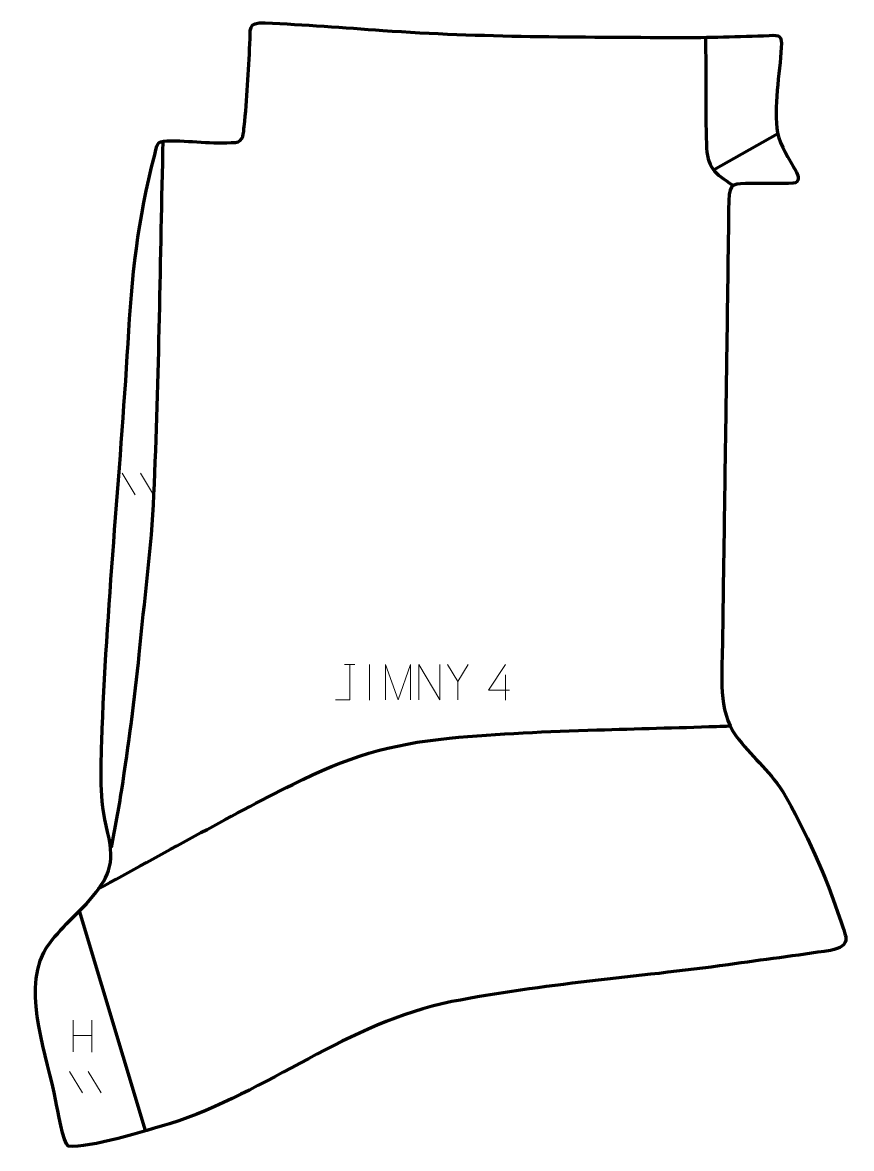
# Model space of a CAD drawing. Header units: millimetres. Extents: x 1406 to 1988, y -28 to 764.
import ezdxf

# ---------------------------------------------------------------- set-up
doc = ezdxf.new("R2010")
doc.units = ezdxf.units.MM
doc.header["$MEASUREMENT"] = 0
doc.layers.add('layer 1', color=7, linetype='Continuous', plot=False)
doc.layers.add('layer 2', color=7, linetype='Continuous')
doc.layers.add('layer 3', color=7, linetype='Continuous')

msp = doc.modelspace()

# ---------------------------------------------------------------- linework, layer by layer
at = {"layer": 'layer 1', "color": 250, "lineweight": 9}
for points in [[(1475.6507, 447.1103), (1475.6507, 447.1103), (1484.7777, 431.9451), (1484.7777, 431.9451)], [(1488.7384, 447.1103), (1488.7384, 447.1103), (1497.8654, 431.9451), (1497.8654, 431.9451)], [(1632.0481, 312.635), (1632.0481, 312.635), (1639.2163, 312.635), (1639.2163, 312.635)], [(1649.6322, 312.6453), (1649.6322, 312.6453), (1649.6322, 287.6712), (1649.6322, 287.6712)], [(1711.6315, 300.7363), (1711.6315, 300.7363), (1704.3106, 312.635), (1704.3106, 312.635)], [(1745.099, 305.3359), (1745.099, 305.3359), (1745.099, 287.6712), (1745.099, 287.6712)], [(1441.4177, 62.5299), (1441.4177, 62.5299), (1441.4177, 40.3372), (1441.4177, 40.3372)], [(1454.5334, 62.5299), (1454.5334, 62.5299), (1454.5334, 40.1796), (1454.5334, 40.1796)], [(1441.4352, 51.8875), (1441.4352, 51.8875), (1454.5334, 51.8875), (1454.5334, 51.8875)], [(1438.7923, 26.5717), (1438.7923, 26.5717), (1447.9193, 11.4065), (1447.9193, 11.4065)], [(1451.88, 26.5717), (1451.88, 26.5717), (1461.007, 11.4065), (1461.007, 11.4065)]]:
    msp.add_open_spline(points, degree=3, dxfattribs=at)
for points, knots in [([(1625.6102, 287.6814), (1625.6102, 287.6814), (1635.6322, 287.6814), (1635.6322, 287.6814), (1635.6322, 287.6814), (1635.6322, 287.6814), (1635.6322, 312.635), (1635.6322, 312.635)], [0, 0, 0, 0, 0.33333333, 0.33333333, 0.33333333, 0.33333333, 1, 1, 1, 1]), ([(1660.7897, 287.6793), (1660.7897, 287.6793), (1660.7897, 312.6372), (1660.7897, 312.6372), (1660.7897, 312.6372), (1660.7897, 312.6372), (1669.7148, 287.6793), (1669.7148, 287.6793), (1669.7148, 287.6793), (1669.7148, 287.6793), (1678.4747, 312.6367), (1678.4747, 312.6367), (1678.4747, 312.6367), (1678.4747, 312.6367), (1678.4747, 287.6793), (1678.4747, 287.6793)], [0, 0, 0, 0, 0.2, 0.2, 0.2, 0.2, 0.4, 0.4, 0.4, 0.4, 0.6, 0.6, 0.6, 0.6, 1, 1, 1, 1]), ([(1684.3048, 287.6815), (1684.3048, 287.6815), (1684.3048, 312.635), (1684.3048, 312.635), (1684.3048, 312.635), (1684.3048, 312.635), (1698.9596, 287.6815), (1698.9596, 287.6815), (1698.9596, 287.6815), (1698.9596, 287.6815), (1698.9596, 312.635), (1698.9596, 312.635)], [0, 0, 0, 0, 0.25, 0.25, 0.25, 0.25, 0.5, 0.5, 0.5, 0.5, 1, 1, 1, 1]), ([(1718.9539, 312.635), (1718.9539, 312.635), (1711.6315, 300.7363), (1711.6315, 300.7363), (1711.6315, 300.7363), (1711.6315, 300.7363), (1711.6322, 287.6814), (1711.6322, 287.6814)], [0, 0, 0, 0, 0.33333333, 0.33333333, 0.33333333, 0.33333333, 1, 1, 1, 1]), ([(1748.0431, 294.5748), (1748.0431, 294.5748), (1733.2214, 294.5748), (1733.2214, 294.5748), (1733.2214, 294.5748), (1733.2214, 294.5748), (1745.099, 312.6453), (1745.099, 312.6453)], [0, 0, 0, 0, 0.33333333, 0.33333333, 0.33333333, 0.33333333, 1, 1, 1, 1])]:
    msp.add_open_spline(points, degree=3, knots=knots, dxfattribs=at)
at = {"layer": 'layer 2', "color": 142, "lineweight": 158}
for points, knots in [([(1885.7695, 753.3179), (1885.9537, 728.4715), (1885.6683, 703.4249), (1886.3404, 678.6082), (1886.3404, 678.6082), (1886.7986, 661.6872), (1891.736, 658.2965), (1905.0268, 649.5466)], [0, 0, 0, 0, 0.33333333, 0.33333333, 0.33333333, 0.33333333, 1, 1, 1, 1]), ([(1504.3257, 680.7109), (1502.4358, 597.9167), (1501.4475, 514.6516), (1497.8654, 431.9451), (1497.8654, 431.9451), (1496.1716, 394.6597), (1490.9633, 356.9049), (1487.4682, 319.6559), (1487.4682, 319.6559), (1484.4684, 288.2568), (1480.0105, 255.7784), (1475.2095, 224.5817), (1475.2095, 224.5817), (1473.1407, 211.1387), (1470.4563, 197.5052), (1468.109, 184.0668)], [0, 0, 0, 0, 0.2, 0.2, 0.2, 0.2, 0.4, 0.4, 0.4, 0.4, 0.6, 0.6, 0.6, 0.6, 1, 1, 1, 1]), ([(1458.6041, 154.8283), (1504.2405, 179.4266), (1549.256, 205.1199), (1595.618, 228.3582), (1595.618, 228.3582), (1633.7804, 247.4484), (1663.3253, 256.6592), (1705.8949, 260.8409), (1705.8949, 260.8409), (1740.2462, 264.2154), (1774.8908, 265.5062), (1809.3805, 266.6342), (1809.3805, 266.6342), (1837.3654, 267.5478), (1865.3581, 268.1501), (1893.3414, 269.1323), (1893.3414, 269.1323), (1896.5197, 269.2457), (1899.698, 269.359), (1902.8764, 269.4723)], [0, 0, 0, 0, 0.16666667, 0.16666667, 0.16666667, 0.16666667, 0.33333333, 0.33333333, 0.33333333, 0.33333333, 0.5, 0.5, 0.5, 0.5, 0.66666667, 0.66666667, 0.66666667, 0.66666667, 1, 1, 1, 1])]:
    msp.add_open_spline(points, degree=3, knots=knots, dxfattribs=at)
for points in [[(1936.4325, 685.6597), (1936.4325, 685.6597), (1891.4339, 660.2846), (1891.4339, 660.2846)], [(1445.5715, 139.4085), (1445.5715, 139.4085), (1491.9123, -14.8871), (1491.9123, -14.8871)]]:
    msp.add_open_spline(points, degree=3, dxfattribs=at)
at = {"layer": 'layer 3', "color": 242, "lineweight": 158}
msp.add_open_spline([(1930.5272, 754.8496), (1908.8922, 754.2691), (1887.9891, 753.2927), (1866.2738, 753.4423), (1866.2738, 753.4423), (1796.7593, 753.8958), (1728.427, 753.5069), (1658.9679, 758.4283), (1658.9679, 758.4283), (1631.389, 760.3807), (1603.813, 762.4206), (1576.1974, 763.7942), (1576.1974, 763.7942), (1563.4738, 763.9826), (1566.078, 759.7951), (1565.517, 748.9738), (1565.517, 748.9738), (1564.5048, 729.9772), (1563.6287, 709.8148), (1561.4809, 690.9953), (1561.4809, 690.9953), (1561.015, 686.3083), (1561.2325, 680.3514), (1555.3988, 679.731), (1555.3988, 679.731), (1538.8485, 678.5002), (1523.4881, 681.0696), (1507.3323, 680.7897), (1507.3323, 680.7897), (1499.3497, 680.4667), (1500.56, 678.1825), (1498.5945, 670.8724), (1498.5945, 670.8724), (1486.5751, 624.883), (1482.5108, 585.5454), (1479.8824, 538.3578), (1479.8824, 538.3578), (1474.3081, 445.2054), (1464.7322, 351.924), (1461.4061, 258.7098), (1461.4061, 258.7098), (1460.5544, 233.0522), (1459.9526, 215.5207), (1466.5213, 190.2161), (1466.5213, 190.2161), (1470.9513, 169.2808), (1463.8987, 159.7282), (1450.6413, 144.4638), (1450.6413, 144.4638), (1441.3918, 134.62), (1426.8628, 121.821), (1420.6571, 110.1891), (1420.6571, 110.1891), (1405.7141, 79.6619), (1423.3402, 37.2155), (1429.2111, 5.7358), (1429.2111, 5.7358), (1430.1424, 0.7013), (1434.2992, -24.3921), (1438.0137, -26.0675), (1438.0137, -26.0675), (1452.6906, -27.6323), (1492.7684, -14.8756), (1508.9097, -10.4183), (1508.9097, -10.4183), (1579.2582, 12.2764), (1633.0334, 60.4971), (1707.419, 75.593), (1707.419, 75.593), (1771.2433, 88.2005), (1837.1598, 92.6018), (1901.6949, 101.5787), (1901.6949, 101.5787), (1925.604, 104.9021), (1949.8198, 107.9715), (1973.648, 111.6505), (1973.648, 111.6505), (1988.3014, 115.0969), (1984.9412, 119.798), (1980.8252, 132.2125), (1980.8252, 132.2125), (1970.1438, 163.9198), (1956.6363, 194.6843), (1939.8321, 223.6469), (1939.8321, 223.6469), (1930.0801, 238.5741), (1917.4047, 248.5412), (1907.2209, 262.3453), (1907.2209, 262.3453), (1894.2073, 280.4901), (1897.3524, 304.8716), (1897.6151, 326.0928), (1897.6151, 326.0928), (1897.9157, 350.3658), (1898.292, 374.6377), (1898.6462, 398.9099), (1898.6462, 398.9099), (1899.0179, 424.4003), (1899.3894, 449.8907), (1899.7611, 475.381), (1899.7611, 475.381), (1899.9329, 487.1703), (1900.1047, 498.9595), (1900.2766, 510.7488), (1900.2766, 510.7488), (1900.3556, 516.1655), (1900.4345, 521.5821), (1900.5135, 526.9989), (1900.5135, 526.9989), (1900.5135, 526.9989), (1900.5413, 528.9106), (1900.5413, 528.9106), (1900.5413, 528.9106), (1901.0746, 565.5653), (1901.5718, 602.2208), (1902.0748, 638.876), (1902.0748, 638.876), (1902.2514, 651.7389), (1906.0439, 650.532), (1917.769, 650.7918), (1917.769, 650.7918), (1922.1414, 650.8292), (1947.1783, 650.3779), (1949.056, 651.2568), (1949.056, 651.2568), (1952.3409, 653.3388), (1950.5449, 656.9272), (1949.1049, 659.7676), (1949.1049, 659.7676), (1944.7792, 667.7699), (1938.0316, 677.5131), (1936.3409, 686.3406), (1936.3409, 686.3406), (1933.1718, 703.9531), (1937.9602, 728.2229), (1938.9584, 746.4145), (1938.9584, 746.4145), (1939.4161, 754.7557), (1938.2689, 755.4131), (1930.5272, 754.8496)], degree=3, knots=[0, 0, 0, 0, 0.02777778, 0.02777778, 0.02777778, 0.02777778, 0.05555556, 0.05555556, 0.05555556, 0.05555556, 0.08333333, 0.08333333, 0.08333333, 0.08333333, 0.11111111, 0.11111111, 0.11111111, 0.11111111, 0.13888889, 0.13888889, 0.13888889, 0.13888889, 0.16666667, 0.16666667, 0.16666667, 0.16666667, 0.19444444, 0.19444444, 0.19444444, 0.19444444, 0.22222222, 0.22222222, 0.22222222, 0.22222222, 0.25, 0.25, 0.25, 0.25, 0.27777778, 0.27777778, 0.27777778, 0.27777778, 0.30555556, 0.30555556, 0.30555556, 0.30555556, 0.33333333, 0.33333333, 0.33333333, 0.33333333, 0.36111111, 0.36111111, 0.36111111, 0.36111111, 0.38888889, 0.38888889, 0.38888889, 0.38888889, 0.41666667, 0.41666667, 0.41666667, 0.41666667, 0.44444444, 0.44444444, 0.44444444, 0.44444444, 0.47222222, 0.47222222, 0.47222222, 0.47222222, 0.5, 0.5, 0.5, 0.5, 0.52777778, 0.52777778, 0.52777778, 0.52777778, 0.55555556, 0.55555556, 0.55555556, 0.55555556, 0.58333333, 0.58333333, 0.58333333, 0.58333333, 0.61111111, 0.61111111, 0.61111111, 0.61111111, 0.63888889, 0.63888889, 0.63888889, 0.63888889, 0.66666667, 0.66666667, 0.66666667, 0.66666667, 0.69444444, 0.69444444, 0.69444444, 0.69444444, 0.72222222, 0.72222222, 0.72222222, 0.72222222, 0.75, 0.75, 0.75, 0.75, 0.77777778, 0.77777778, 0.77777778, 0.77777778, 0.80555556, 0.80555556, 0.80555556, 0.80555556, 0.83333333, 0.83333333, 0.83333333, 0.83333333, 0.86111111, 0.86111111, 0.86111111, 0.86111111, 0.88888889, 0.88888889, 0.88888889, 0.88888889, 0.91666667, 0.91666667, 0.91666667, 0.91666667, 0.94444444, 0.94444444, 0.94444444, 0.94444444, 1, 1, 1, 1], dxfattribs=at)

doc.saveas('drawing.dxf')
